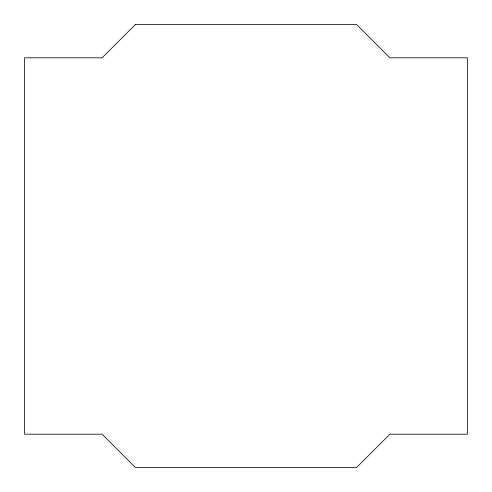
<?xml version="1.0" encoding="UTF-8"?>
<svg xmlns="http://www.w3.org/2000/svg" width="492" height="492" viewBox="0 0 492 492"><rect width="100%" height="100%" fill="white"/><g stroke="black" fill="none" stroke-linecap="round" stroke-linejoin="round"><path stroke-width="0.74" d="M135.3 24.6L102.09 57.81L24.6 57.81L24.6 434.19L102.09 434.19L135.3 467.4L356.7 467.4L389.91 434.19L467.4 434.19L467.4 57.81L389.91 57.81L356.7 24.6L135.3 24.6"/></g></svg>
